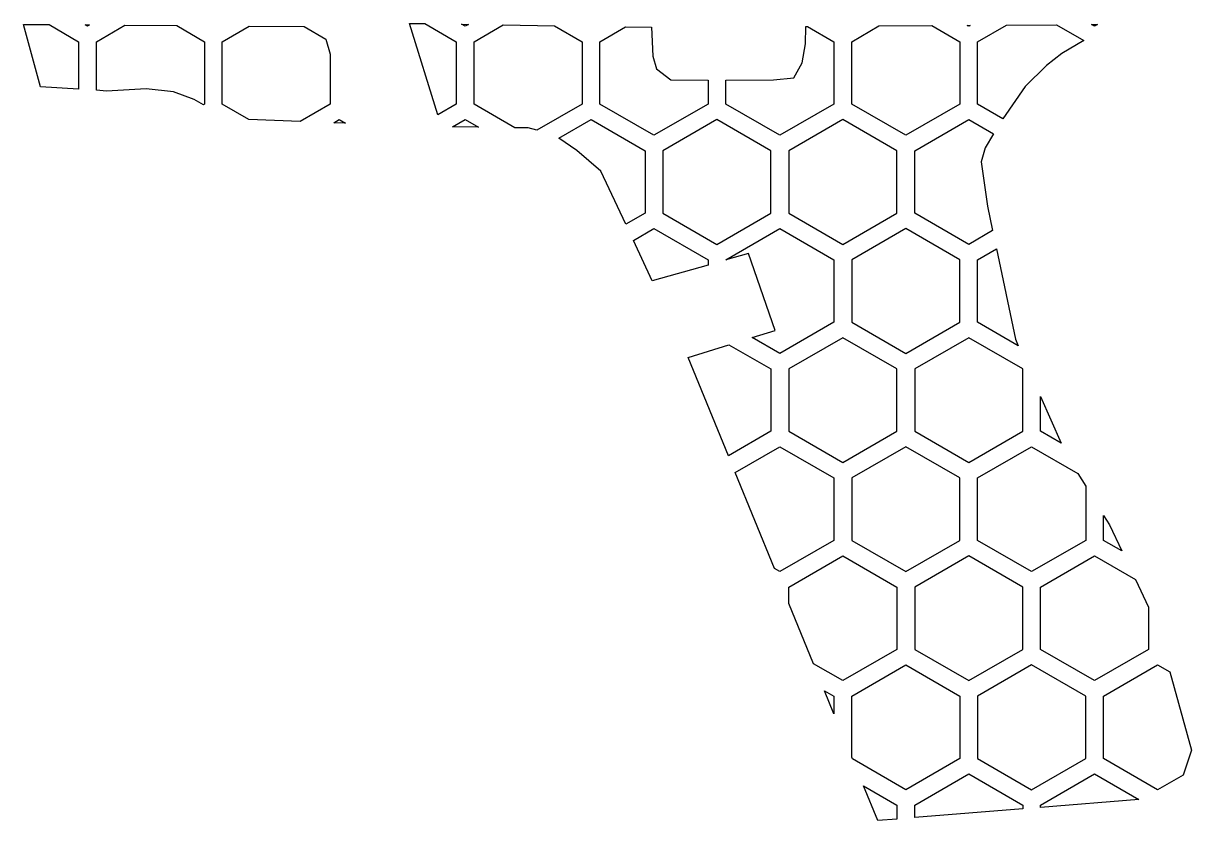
# Model space of a CAD drawing. Header units: millimetres. Extents: x 28 to 60.7, y 16.4 to 38.7.
import ezdxf

# ---------------------------------------------------------------- set-up
doc = ezdxf.new("R2010")
doc.units = ezdxf.units.MM

# ---------------------------------------------------------------- blocks, each defined once
blk = doc.blocks.new('HEX')
blk.add_lwpolyline([(1.516, 0.875), (0, 1.75), (-1.516, 0.875), (-1.516, -0.875), (0, -1.75), (1.516, -0.875)], close=True)

msp = doc.modelspace()

# ---------------------------------------------------------------- linework, layer by layer
for points in [[(28.451, 36.952), (27.967, 38.7), (28.688, 38.695), (29.514, 38.218), (29.514, 36.885), (28.451, 36.952)], [(29.825, 38.686), (29.764, 38.651), (29.702, 38.687), (29.825, 38.686)], [(32.761, 36.597), (32.181, 36.81), (31.414, 36.899), (30.303, 36.835), (30.014, 36.854), (30.014, 38.218), (30.811, 38.678), (32.267, 38.667), (33.045, 38.218), (33.045, 36.468), (33.015, 36.45), (32.761, 36.597)], [(39.231, 38.724), (40.107, 38.218), (40.107, 36.468), (39.593, 36.171), (38.796, 38.731), (39.231, 38.724)], [(40.45, 38.704), (40.357, 38.651), (40.26, 38.707), (40.45, 38.704)], [(42.863, 38.665), (43.638, 38.218), (43.638, 36.468), (42.369, 35.735), (42.127, 35.799), (41.756, 35.805), (40.607, 36.468), (40.607, 38.218), (41.423, 38.689), (42.863, 38.665)], [(53.451, 38.669), (54.232, 38.218), (54.232, 36.468), (52.716, 35.593), (51.201, 36.468), (51.201, 38.218), (51.964, 38.659), (53.451, 38.669)], [(54.525, 38.676), (54.482, 38.651), (54.439, 38.675), (54.525, 38.676)], [(56.942, 38.692), (57.71, 38.248), (57.089, 37.887), (56.668, 37.549), (56.069, 36.962), (55.44, 36.059), (54.732, 36.468), (54.732, 38.218), (55.537, 38.683), (56.942, 38.692)], [(58.097, 38.7), (58.013, 38.651), (57.93, 38.698), (58.097, 38.7)], [(34.294, 36.036), (33.545, 36.468), (33.545, 38.218), (34.296, 38.651), (35.847, 38.639), (36.449, 38.291), (36.576, 37.864), (36.576, 36.468), (35.734, 35.982), (34.294, 36.036)], [(45.585, 38.622), (45.619, 37.815), (45.725, 37.455), (46.123, 37.145), (47.17, 37.138), (47.17, 36.468), (45.654, 35.593), (44.138, 36.468), (44.138, 38.218), (44.858, 38.633), (45.585, 38.622)], [(49.006, 37.146), (49.575, 37.202), (49.815, 37.626), (49.9, 38.157), (49.916, 38.645), (49.96, 38.645), (50.701, 38.218), (50.701, 36.468), (49.185, 35.593), (47.67, 36.468), (47.67, 37.138), (49.006, 37.146)], [(36.673, 35.946), (36.826, 36.035), (37.001, 35.934), (36.673, 35.946)], [(40.005, 35.831), (40.357, 36.035), (40.729, 35.82), (40.005, 35.831)], [(44.868, 33.1), (44.164, 34.586), (43.486, 35.168), (42.99, 35.516), (43.888, 36.035), (45.404, 35.16), (45.404, 33.41), (44.868, 33.1)], [(54.946, 35.238), (54.833, 34.847), (55.007, 33.604), (55.151, 32.921), (54.482, 32.535), (52.966, 33.41), (52.966, 35.16), (54.482, 36.035), (55.181, 35.631), (54.946, 35.238)], [(45.601, 31.512), (45.078, 32.644), (45.654, 32.977), (47.17, 32.102), (47.17, 31.956), (45.601, 31.512)], [(49.052, 30.124), (48.302, 32.275), (47.67, 32.102), (49.185, 32.977), (50.701, 32.102), (50.701, 30.352), (49.185, 29.477), (48.409, 29.925), (49.052, 30.124)], [(55.792, 29.875), (55.871, 29.694), (54.732, 30.352), (54.732, 32.102), (55.259, 32.406), (55.792, 29.875)], [(46.609, 29.367), (47.758, 29.723), (48.935, 29.044), (48.935, 27.294), (47.741, 26.604), (46.609, 29.367)], [(57.073, 26.961), (56.497, 27.294), (56.497, 28.271), (57.073, 26.961)], [(47.932, 26.137), (49.185, 26.861), (50.701, 25.986), (50.701, 24.236), (49.185, 23.361), (49.033, 23.448), (47.932, 26.137)], [(57.763, 25.755), (57.763, 24.236), (56.247, 23.361), (54.732, 24.236), (54.732, 25.986), (56.247, 26.861), (57.545, 26.112), (57.763, 25.755)], [(58.427, 24.668), (58.774, 23.94), (58.263, 24.236), (58.263, 24.936), (58.427, 24.668)], [(49.435, 22.467), (49.435, 22.928), (50.951, 23.803), (52.466, 22.928), (52.466, 21.178), (50.951, 20.303), (50.127, 20.778), (49.435, 22.467)], [(59.528, 22.363), (59.528, 21.178), (58.013, 20.303), (56.497, 21.178), (56.497, 22.928), (58.013, 23.803), (59.155, 23.143), (59.528, 22.363)], [(51.201, 18.156), (51.201, 19.87), (52.716, 20.745), (54.232, 19.87), (54.232, 18.12), (52.716, 17.245), (51.22, 18.108), (51.201, 18.156)], [(60.734, 18.353), (60.493, 17.657), (59.778, 17.245), (58.263, 18.12), (58.263, 19.87), (59.778, 20.745), (60.121, 20.547), (60.734, 18.353)], [(50.436, 20.022), (50.701, 19.87), (50.701, 19.377), (50.436, 20.022)], [(52.966, 16.463), (52.966, 16.812), (54.482, 17.687), (55.997, 16.812), (55.997, 16.708), (52.966, 16.463)], [(56.497, 16.748), (56.497, 16.812), (58.013, 17.687), (59.252, 16.971), (56.497, 16.748)], [(51.929, 16.379), (51.53, 17.352), (52.466, 16.812), (52.466, 16.422), (51.929, 16.379)]]:
    msp.add_lwpolyline(points, close=True)

# ---------------------------------------------------------------- block references
for p in [(47.42, 34.285), (50.951, 34.285), (52.716, 31.227), (50.951, 28.169), (54.482, 28.169), (52.716, 25.111), (54.482, 22.053), (56.247, 18.995)]:
    msp.add_blockref('HEX', p)

doc.saveas('drawing.dxf')
